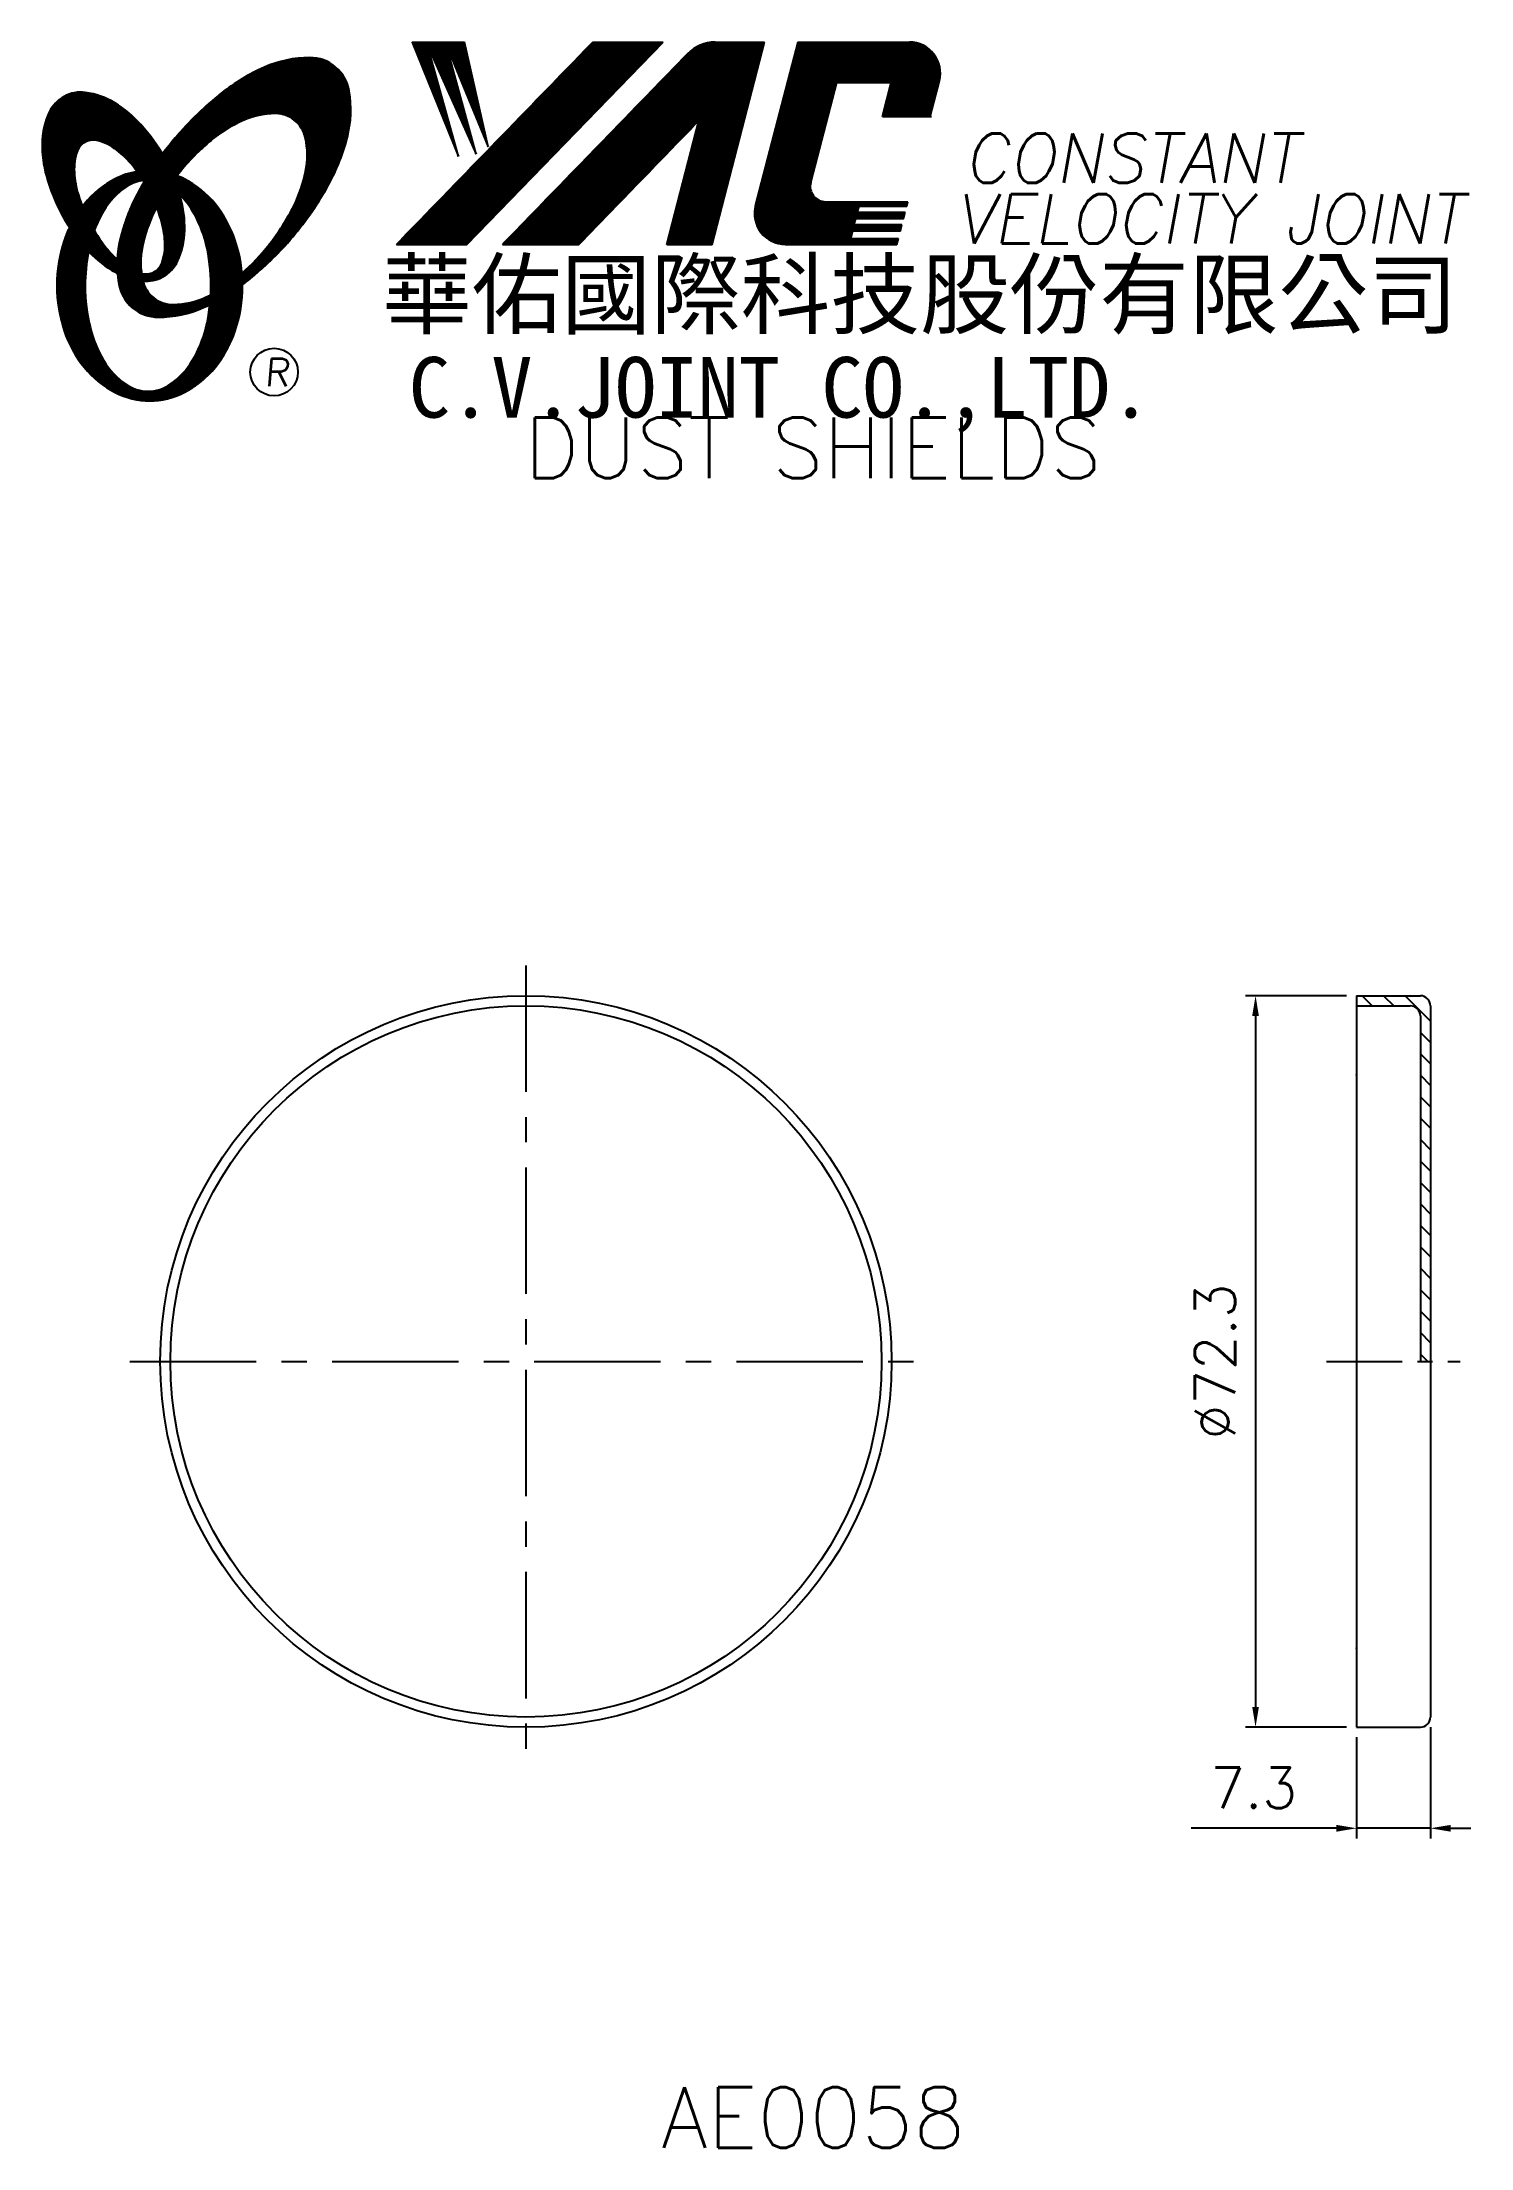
# Model space of a CAD drawing. Extents: x 112 to 253, y -6 to 202.
import ezdxf
from ezdxf.enums import TextEntityAlignment as Align

# ---------------------------------------------------------------- set-up
doc = ezdxf.new("R2010")
doc.units = 0
doc.header["$LTSCALE"] = 10
doc.header["$MEASUREMENT"] = 0
doc.linetypes.add('CENTER', pattern=[2, 1.25, -0.25, 0.25, -0.25])
doc.layers.get('0').update_dxf_attribs({"linetype": 'CONTINUOUS'})
doc.layers.get('DEFPOINTS').update_dxf_attribs({"linetype": 'CONTINUOUS'})
doc.layers.add('4', color=4, linetype='CONTINUOUS')
doc.styles.add('CHINA', font='KAIU.TTF')
doc.styles.add('ITALICC', font='simplex.shx')
doc.dimstyles.new('STANDARD$0', dxfattribs={"dimtxt": 4, "dimasz": 2, "dimexe": 1, "dimexo": 1, "dimgap": 2, "dimtad": 1, "dimdec": 4, "dimzin": 10, "dimtxsty": 'ITALICC', "dimcen": 2, "dimclrd": 5, "dimclre": 5, "dimclrt": 18, "dimaunit": 1, "dimazin": 3, "dimtp": 0.1, "dimtfac": 0.7, "dimtdec": 4, "dimtmove": 0, "dimatfit": 3, "dimtolj": 1, "dimtzin": 10})
pattern_1 = [(45, (12.958502, -5.375041), (-0.00883883476, 0.00883883476), [])]
pattern_2 = [(45, (181.549048, -41.679451), (-0.00727476112, 0.00727476112), [])]

# ---------------------------------------------------------------- blocks, each defined once
blk = doc.blocks.new('*D13')
at = {"color": 5, "linetype": 'BYBLOCK'}
for p, q in [((241.02, 107.74), (231.02, 107.74)), ((232.02, 105.74), (232.02, 37.39)), ((241.02, 35.39), (231.02, 35.39))]:
    blk.add_line(p, q, dxfattribs=at)
for points in [[(231.69, 105.74), (232.35, 105.74), (232.02, 107.74)], [(231.69, 37.39), (232.35, 37.39), (232.02, 35.39)]]:
    blk.add_solid(points, dxfattribs=at)
at = {"layer": 'DEFPOINTS', "color": 0, "linetype": 'BYBLOCK'}
for p in [(242.02, 107.74), (232.02, 35.39), (242.02, 35.39)]:
    blk.add_point(p, dxfattribs=at)
at = {"color": 18, "linetype": 'BYBLOCK', "insert": (228.02, 71.56), "char_height": 4, "attachment_point": 5, "rotation": 90, "style": 'ITALICC'}
blk.add_mtext('\\A1;∅72.3', dxfattribs=at)
blk = doc.blocks.new('*D14')
at = {"color": 5, "linetype": 'BYBLOCK'}
for p, q in [((242.02, 34.39), (242.02, 24.39)), ((249.32, 35.39), (249.32, 24.39)), ((240.02, 25.39), (225.64, 25.39)), ((249.32, 25.39), (242.02, 25.39)), ((251.32, 25.39), (253.32, 25.39))]:
    blk.add_line(p, q, dxfattribs=at)
for points in [[(240.02, 25.72), (240.02, 25.05), (242.02, 25.39)], [(251.32, 25.72), (251.32, 25.05), (249.32, 25.39)]]:
    blk.add_solid(points, dxfattribs=at)
at = {"layer": 'DEFPOINTS', "color": 0, "linetype": 'BYBLOCK'}
for p in [(249.32, 36.39), (242.02, 35.39), (242.02, 25.39)]:
    blk.add_point(p, dxfattribs=at)
at = {"color": 18, "linetype": 'BYBLOCK', "insert": (231.83, 29.39), "char_height": 4, "attachment_point": 5, "style": 'ITALICC'}
blk.add_mtext('\\A1;7.3', dxfattribs=at)

msp = doc.modelspace()

# ---------------------------------------------------------------- hatches: boundary and pattern name
at = {"layer": '4', "linetype": 'CONTINUOUS'}
h = msp.add_hatch(dxfattribs=at)
h.set_pattern_fill('ANSI31', color=5, scale=0.1, style=0)
h.set_pattern_definition(pattern_1)
h.paths.add_polyline_path([(173.41721, 202.05594), (166.4599, 202.05594), (147.04329, 182.05218), (154.0006, 182.05218)])
h.paths.add_polyline_path([(176.9641, 194.29037), (173.78373, 182.05218), (178.26471, 182.05218), (183.46315, 202.05594), (178.56642, 202.05594, 0.202785967), (175.83235, 200.89952), (157.53821, 182.05218), (165.08513, 182.05218)])
h.paths.add_polyline_path([(190.59121, 198.05752), (195.98492, 198.05752), (195.11591, 194.71351), (199.83273, 194.71351), (200.74944, 198.24107, 0.490800957), (197.79924, 202.05594), (186.76493, 202.05594), (182.55787, 185.86705, 0.490800957), (185.50807, 182.05218), (196.54239, 182.05218), (196.69684, 182.64649), (191.98002, 182.64649), (192.17338, 183.39058), (196.8902, 183.39058), (197.04876, 184.00072), (192.33194, 184.00072), (192.49318, 184.62119), (197.21001, 184.62119), (197.36619, 185.22218), (192.64937, 185.22218), (192.80617, 185.82555), (197.52299, 185.82555), (197.63972, 186.27475), (189.49997, 186.27475, -0.490800957), (188.02487, 188.18218)])
h = msp.add_hatch(dxfattribs=at)
h.set_pattern_fill('ANSI31', color=1, scale=0.1, style=0)
h.set_pattern_definition(pattern_1)
h.paths.add_polyline_path([(153.77527, 202.05594), (148.59794, 202.05594), (153.16871, 190.7522), (150.10277, 201.71018), (154.93751, 190.98786), (151.9895, 201.71018), (156.11672, 191.69483)])
h = msp.add_hatch(dxfattribs=at)
h.set_pattern_fill('ANSI31', color=5, scale=0.082305, style=0)
h.set_pattern_definition([(45, (12.958502, -5.375041), (-0.00727476112, 0.00727476112), [])])
h.paths.add_polyline_path([(134.99397, 194.99346, -0.172879177), (136.93545, 194.3349, -0.172879177), (138.02274, 192.59685, -0.104527385), (138.05052, 189.26865, -0.065680101), (136.88099, 185.8667, -0.051823203), (134.44057, 182.02431, -0.044272532), (131.7656, 179.19798, -0.020203161), (131.81918, 178.06006, 0.006517006), (132.22373, 178.37213, 0.049863361), (136.77716, 182.78519, 0.049863361), (140.3668, 188.01236, 0.063682799), (142.18784, 192.63971, 0.103597411), (142.37714, 197.22368, 0.177892575), (141.02853, 199.59395, 0.177892575), (138.46614, 200.52728, 0.103597411), (133.97834, 199.57424, 0.063682799), (129.7206, 197.00516, 0.049863361), (125.16717, 192.5921, 0.016070017), (123.89647, 190.98579, -0.007061632), (124.14376, 190.54876, -0.031648676), (125.09634, 188.51218, -0.008069351), (125.52825, 189.07649, -0.051823203), (128.70662, 192.33495, -0.065680101), (131.74855, 194.2553, -0.104527385)])
h.paths.add_polyline_path([(121.9183, 181.83215, -0.065680101), (123.08784, 185.2341, -0.006063428), (123.33178, 185.70912, 0.027613469), (122.60494, 187.29719, 0.017011252), (122.07152, 188.23216, 0.007829282), (121.57754, 187.36493, 0.063682799), (119.75649, 182.73759, 0.103597411), (119.56719, 178.15362, 0.177892575), (120.9158, 175.78334, 0.177892575), (123.47819, 174.85001, 0.103597411), (127.96599, 175.80306, 0.008811776), (128.59296, 176.09313, 0.013922709), (128.67028, 177.06294, -0.009086703), (128.22027, 176.8455, -0.104527385), (124.97485, 176.10734, -0.172879177), (123.03337, 176.7659, -0.172879177), (121.94608, 178.50395, -0.104527385)])
h = msp.add_hatch(dxfattribs=at)
h.set_pattern_fill('ANSI31', color=3, scale=0.082305, style=0)
h.set_pattern_definition(pattern_2)
h.paths.add_polyline_path([(119.19747, 196.0443, 0.106488277), (116.25559, 197.08287, 0.158297415), (114.16539, 196.68783, 0.158297415), (112.70606, 195.14014, 0.106488277), (111.99525, 192.10237, 0.071723199), (112.41329, 188.78942, 0.058080454), (113.95828, 184.97403, 0.058080454), (116.33932, 181.61624, 0.071723199), (118.90456, 179.47849, 0.020895977), (119.44475, 179.1765, -0.030777155), (119.42884, 180.55272, -0.042059526), (118.33249, 181.71548, -0.04691039), (116.71332, 184.19663, -0.04691039), (115.58504, 186.93611, -0.060581117), (115.18294, 189.19818, -0.10187153), (115.49456, 191.28638, -0.185892489), (116.27465, 192.17802, -0.185892489), (117.45129, 192.31614, -0.10187153), (119.34894, 191.39061, -0.060581117), (120.98578, 189.77833, -0.04691039), (122.60494, 187.29719, -0.04691039), (123.73322, 184.5577, -0.060581117), (124.13532, 182.29563, -0.10187153), (123.8237, 180.20743, -0.185892489), (123.04361, 179.31579, -0.185892489), (121.86697, 179.17767, -0.002013383), (121.82617, 179.18829, 0.021593804), (121.94608, 178.50395, 0.006477741), (121.96408, 178.42692, 0.14950097), (123.93664, 178.83496, 0.158297415), (125.39597, 180.38265, 0.106488277), (126.10679, 183.42041, 0.071723199), (125.68874, 186.73337, 0.058080454), (124.14376, 190.54876, 0.058080454), (121.76271, 193.90655, 0.071723199)])
h = msp.add_hatch(dxfattribs=at)
h.set_pattern_fill('ANSI31', color=1, scale=0.082305, style=0)
h.set_pattern_definition(pattern_2)
h.paths.add_polyline_path([(120.29109, 187.72085, -0.120168026), (121.98289, 188.37424, 0.016865385), (121.38312, 189.25698, 0.076648372), (119.2269, 188.53806, 0.104809576), (116.14244, 186.02496, 0.005838257), (115.9755, 185.81276, 0.028089978), (116.71332, 184.19663, 0.014237292), (117.15545, 183.41158, -0.045767751), (118.08063, 185.34842, -0.106890197)])
h.paths.add_polyline_path([(116.25973, 177.96623, -0.048711043), (116.58983, 181.34657, -0.007865741), (116.33932, 181.61624, -0.037695478), (114.70345, 183.735, 0.03042545), (114.17812, 182.43102, 0.080710289), (113.45269, 177.96623, 0.080710289), (114.17812, 173.50144, 0.089265679), (116.14244, 169.9075, 0.104809576), (119.2269, 167.3944, 0.11926607), (122.63609, 166.56946, 0.11926607), (126.04528, 167.3944, 0.104809576), (129.12974, 169.9075, 0.089265679), (131.09406, 173.50144, 0.080710289), (131.8195, 177.96623, 0.080710289), (131.09406, 182.43102, 0.089265679), (129.12974, 186.02496, 0.104809576), (126.04528, 188.53806, 0.025513357), (125.35205, 188.85081, 0.004818181), (125.09634, 188.51218, -0.023722145), (125.63756, 186.91543, -0.065307489), (126.87274, 185.34842, -0.073950765), (128.18519, 182.15069, -0.060532391), (128.69365, 177.96623, -0.060532391), (128.18519, 173.78177, -0.073950765), (126.87274, 170.58404, -0.106890197), (124.66228, 168.21161, -0.153118262), (122.47669, 167.52624, -0.153118262), (120.29109, 168.21161, -0.106890197), (118.08063, 170.58404, -0.073950765), (116.76818, 173.78177, -0.060532391)])
h = msp.add_hatch(dxfattribs=at)
h.set_pattern_fill('ANSI31', color=5, scale=12, angle=90, style=0)
h.set_pattern_definition([(135, (9.9433, -7.5342), (-1.06066, -1.06066), [])])
h.paths.add_polyline_path([(249.32053, 106.73685, 0.414213562), (248.32053, 107.73685), (242.02053, 107.73685), (242.02053, 106.73685), (247.32053, 106.73685, -0.414213562), (248.32053, 105.73685), (248.32053, 71.56185), (249.32053, 71.56185)])

# ---------------------------------------------------------------- linework, layer by layer
at = {"layer": '4', "color": 5, "linetype": 'CONTINUOUS'}
for p, q in [((147.04329, 182.05218), (166.4599, 202.05594)), ((154.0006, 182.05218), (173.41721, 202.05594)), ((166.4599, 202.05594), (173.41721, 202.05594)), ((178.26471, 182.05218), (183.46315, 202.05594)), ((178.56642, 202.05594), (183.46315, 202.05594)), ((182.55787, 185.86705), (186.76493, 202.05594)), ((186.76493, 202.05594), (197.79924, 202.05594)), ((157.53821, 182.05218), (175.83235, 200.89952)), ((188.02487, 188.18218), (190.59121, 198.05752)), ((190.59121, 198.05752), (195.98492, 198.05752)), ((195.11591, 194.71351), (195.98492, 198.05752)), ((199.83273, 194.71351), (200.74944, 198.24107)), ((165.08513, 182.05218), (176.9641, 194.29037)), ((173.78373, 182.05218), (176.9641, 194.29037)), ((195.11591, 194.71351), (199.98316, 194.71351)), ((189.49997, 186.27475), (197.63972, 186.27475)), ((192.64937, 185.22218), (192.80617, 185.82555)), ((192.80617, 185.82555), (197.52299, 185.82555)), ((197.52299, 185.82555), (197.63972, 186.27475)), ((191.98002, 182.64649), (192.17338, 183.39058)), ((192.17338, 183.39058), (196.8902, 183.39058)), ((192.33194, 184.00072), (192.49318, 184.62119)), ((192.33194, 184.00072), (197.04876, 184.00072)), ((192.49318, 184.62119), (197.21001, 184.62119)), ((192.64937, 185.22218), (197.36619, 185.22218)), ((196.8902, 183.39058), (197.04876, 184.00072)), ((197.21001, 184.62119), (197.36619, 185.22218)), ((147.04329, 182.05218), (154.0006, 182.05218)), ((157.53821, 182.05218), (165.08513, 182.05218)), ((173.78373, 182.05218), (178.26471, 182.05218)), ((185.50807, 182.05218), (196.54239, 182.05218)), ((191.98002, 182.64649), (196.69684, 182.64649)), ((196.54239, 182.05218), (196.69684, 182.64649))]:
    msp.add_line(p, q, dxfattribs=at)
at = {"layer": '4', "color": 1, "linetype": 'CONTINUOUS'}
for p, q in [((148.59794, 202.05594), (153.16871, 190.7522)), ((148.59794, 202.05594), (153.77527, 202.05594)), ((156.11672, 191.69483), (153.77527, 202.05594)), ((153.16871, 190.7522), (150.10277, 201.71018)), ((150.10277, 201.71018), (154.93751, 190.98786)), ((154.93751, 190.98786), (151.9895, 201.71018)), ((151.9895, 201.71018), (156.11672, 191.69483))]:
    msp.add_line(p, q, dxfattribs=at)
at = {"layer": '4', "color": 5, "linetype": 'CENTER'}
for p, q in [((159.85175, 110.73685), (159.85175, 32.38685)), ((120.67675, 71.56185), (199.02675, 71.56185))]:
    msp.add_line(p, q, dxfattribs=at)
at = {"layer": '4', "color": 7, "linetype": 'CONTINUOUS'}
for p, q in [((242.02053, 107.73685), (242.02053, 35.38685)), ((242.02053, 107.73685), (248.32053, 107.73685)), ((242.02053, 106.73685), (247.32053, 106.73685)), ((249.32053, 106.73685), (249.32053, 36.38685)), ((248.32053, 105.73685), (248.32053, 71.56185)), ((242.02053, 35.38685), (248.32053, 35.38685))]:
    msp.add_line(p, q, dxfattribs=at)
at = {"layer": '4', "color": 5, "linetype": 'CENTER', "ltscale": 0.6}
msp.add_line((239.02677, 71.56185), (252.2542, 71.56185), dxfattribs=at)
at = {"layer": '4', "color": 5, "linetype": 'CONTINUOUS'}
for points in [[(131.81918, 178.06006, 0.006517006), (132.22373, 178.37213, 0.049863361), (136.77716, 182.78519, 0.049863361), (140.3668, 188.01236, 0.063682799), (142.18784, 192.63971, 0.103597411), (142.37714, 197.22368, 0.177892575), (141.02853, 199.59395, 0.177892575), (138.46614, 200.52728, 0.103597411), (133.97834, 199.57424, 0.063682799), (129.7206, 197.00516, 0.049863361), (125.16717, 192.5921, 0.016070017), (123.89647, 190.98579)], [(131.7656, 179.19798, 0.044272532), (134.44057, 182.02431, 0.051823203), (136.88099, 185.8667, 0.065680101), (138.05052, 189.26865, 0.104527385), (138.02274, 192.59685, 0.172879177), (136.93545, 194.3349, 0.172879177), (134.99397, 194.99346, 0.104527385), (131.74855, 194.2553, 0.065680101), (128.70662, 192.33495, 0.051823203), (125.52825, 189.07649, 0.008069351), (125.09634, 188.51218)], [(122.07152, 188.23216, 0.007829282), (121.57754, 187.36493, 0.063682799), (119.75649, 182.73759, 0.103597411), (119.56719, 178.15362, 0.177892575), (120.9158, 175.78334, 0.177892575), (123.47819, 174.85001, 0.103597411), (127.96599, 175.80306, 0.008811776), (128.59296, 176.09313, 0.008811776)], [(123.33178, 185.70912, 0.006063428), (123.08784, 185.2341, 0.065680101), (121.9183, 181.83215, 0.104527385), (121.94608, 178.50395, 0.172879177), (123.03337, 176.7659, 0.172879177), (124.97485, 176.10734, 0.104527385), (128.22027, 176.8455, 0.009086703), (128.67028, 177.06294, 0.009086703)]]:
    msp.add_lwpolyline(points, format="xyb", dxfattribs=at)
at = {"layer": '4', "color": 3, "linetype": 'CONTINUOUS'}
for points in [[(121.96408, 178.42692, 0.14950097), (123.93664, 178.83496, 0.158297415), (125.39597, 180.38265, 0.106488277), (126.10679, 183.42041, 0.071723199), (125.68874, 186.73337, 0.058080454), (124.14376, 190.54876, 0.058080454), (121.76271, 193.90655, 0.071723199), (119.19747, 196.0443, 0.106488277), (116.25559, 197.08287, 0.158297415), (114.16539, 196.68783, 0.158297415), (112.70606, 195.14014, 0.106488277), (111.99525, 192.10237, 0.071723199), (112.41329, 188.78942, 0.058080454), (113.95828, 184.97403, 0.058080454), (116.33932, 181.61624, 0.071723199), (118.90456, 179.47849, 0.020895977), (119.44475, 179.1765, 0.020895977)], [(121.82617, 179.18829, 0.002013383), (121.86697, 179.17767, 0.185892489), (123.04361, 179.31579, 0.185892489), (123.8237, 180.20743, 0.10187153), (124.13532, 182.29563, 0.060581117), (123.73322, 184.5577, 0.04691039), (122.60494, 187.29719, 0.04691039), (120.98578, 189.77833, 0.060581117), (119.34894, 191.39061, 0.10187153), (117.45129, 192.31614, 0.185892489), (116.27465, 192.17802, 0.185892489), (115.49456, 191.28638, 0.10187153), (115.18294, 189.19818, 0.060581117), (115.58504, 186.93611, 0.04691039), (116.71332, 184.19663, 0.04691039), (118.33249, 181.71548, 0.042059526), (119.42884, 180.55272, 0.042059526)]]:
    msp.add_lwpolyline(points, format="xyb", dxfattribs=at)
at = {"layer": '4', "color": 1, "linetype": 'CONTINUOUS'}
for points in [[(114.70345, 183.735, 0.03042545), (114.17812, 182.43102, 0.080710289), (113.45269, 177.96623, 0.080710289), (114.17812, 173.50144, 0.089265679), (116.14244, 169.9075, 0.104809576), (119.2269, 167.3944, 0.11926607), (122.63609, 166.56946, 0.11926607), (126.04528, 167.3944, 0.104809576), (129.12974, 169.9075, 0.089265679), (131.09406, 173.50144, 0.080710289), (131.8195, 177.96623, 0.080710289), (131.09406, 182.43102, 0.089265679), (129.12974, 186.02496, 0.104809576), (126.04528, 188.53806, 0.025513357), (125.35205, 188.85081, 0.025513357)], [(121.38312, 189.25698, 0.076648372), (119.2269, 188.53806, 0.104809576), (116.14244, 186.02496, 0.005838257), (115.9755, 185.81276, 0.005838257)], [(121.98289, 188.37424, 0.120168026), (120.29109, 187.72085, 0.106890197), (118.08063, 185.34842, 0.045767751), (117.15545, 183.41158, 0.045767751)], [(116.58983, 181.34657, 0.048711043), (116.25973, 177.96623, 0.060532391), (116.76818, 173.78177, 0.073950765), (118.08063, 170.58404, 0.106890197), (120.29109, 168.21161, 0.153118262), (122.47669, 167.52624, 0.153118262), (124.66228, 168.21161, 0.106890197), (126.87274, 170.58404, 0.073950765), (128.18519, 173.78177, 0.060532391), (128.69365, 177.96623, 0.060532391), (128.18519, 182.15069, 0.073950765), (126.87274, 185.34842, 0.065307489), (125.63756, 186.91543)]]:
    msp.add_lwpolyline(points, format="xyb", dxfattribs=at)
at = {"layer": '4', "color": 5, "linetype": 'CONTINUOUS'}
msp.add_circle((134.94033, 169.42051), 2.35282, dxfattribs=at)
at = {"layer": '4', "color": 7, "linetype": 'CONTINUOUS'}
for radius in [36.175, 35.175]:
    msp.add_circle((159.85175, 71.56185), radius, dxfattribs=at)
at = {"layer": '4', "color": 5, "linetype": 'CONTINUOUS'}
for centre, radius, start, end in [((178.56642, 198.2457), 3.81024, 90, 135.8533387), ((197.79924, 199.00775), 3.04819, 345.4326059, 90), ((189.49997, 187.79884), 1.5241, 165.4326059, 270), ((185.50807, 185.10037), 3.04819, 165.4326059, 270)]:
    msp.add_arc(centre, radius, start, end, dxfattribs=at)
at = {"layer": '4', "color": 7, "linetype": 'CONTINUOUS'}
for centre, start, end in [((247.32053, 105.73685), 0, 90), ((248.32053, 106.73685), 0, 90), ((248.32053, 36.38685), 270, 0)]:
    msp.add_arc(centre, 1, start, end, dxfattribs=at)
for p in [(242.02053, 99.91185), (242.02053, 43.21185)]:
    msp.add_point(p, dxfattribs=at)

# ---------------------------------------------------------------- texts
at = {"layer": '4', "color": 5, "linetype": 'CONTINUOUS', "style": 'ITALICC'}
for s, height, oblique, p in [('CONSTANT', 4.9, 10, (203.19211, 188.12265)), ('VELOCITY JOINT', 4.9, 10, (202.31388, 182.12727)), ('R', 2.75625, 5, (133.98164, 168.01091))]:
    msp.add_text(s, height=height, dxfattribs=dict(at, oblique=oblique)).set_placement(p)
at = {"layer": '4', "color": 7, "linetype": 'CONTINUOUS', "style": 'CHINA'}
for s, height, p in [('華佑國際科技股份有限公司', 6.5, (145.62994, 173.86233)), ('C.V.JOINT CO.,LTD.', 6, (148.25857, 164.91612))]:
    msp.add_text(s, height=height, dxfattribs=at).set_placement(p)
at = {"layer": '4', "color": 18, "linetype": 'CONTINUOUS', "style": 'ITALICC'}
for s, p in [('DUST SHIELDS', (188.2613, 158.9233)), ('AE0058', (188.2613, -6.2241))]:
    msp.add_text(s, height=6, dxfattribs=at).set_placement(p, align=Align.CENTER)

# ---------------------------------------------------------------- dimensions: what is measured, and where the dimension line sits
at = {"layer": '4', "color": 7, "linetype": 'CONTINUOUS'}
dim = msp.add_linear_dim(base=(232.02058, 35.38685), p1=(242.02053, 107.73685), p2=(242.02053, 35.38685), angle=90, text='%%C72.3', dimstyle='STANDARD$0', dxfattribs=at)
dim.commit()
dim.dimension.update_dxf_attribs({"geometry": '*D13', "text_midpoint": (228.02058, 71.56185)})
dim = msp.add_linear_dim(base=(242.02053, 25.38686), p1=(249.32053, 36.38685), p2=(242.02053, 35.38685), text='7.3', dimstyle='STANDARD$0', dxfattribs=at)
dim.commit()
dim.dimension.update_dxf_attribs({"geometry": '*D14', "text_midpoint": (231.83005, 29.38686)})

doc.saveas('drawing.dxf')
